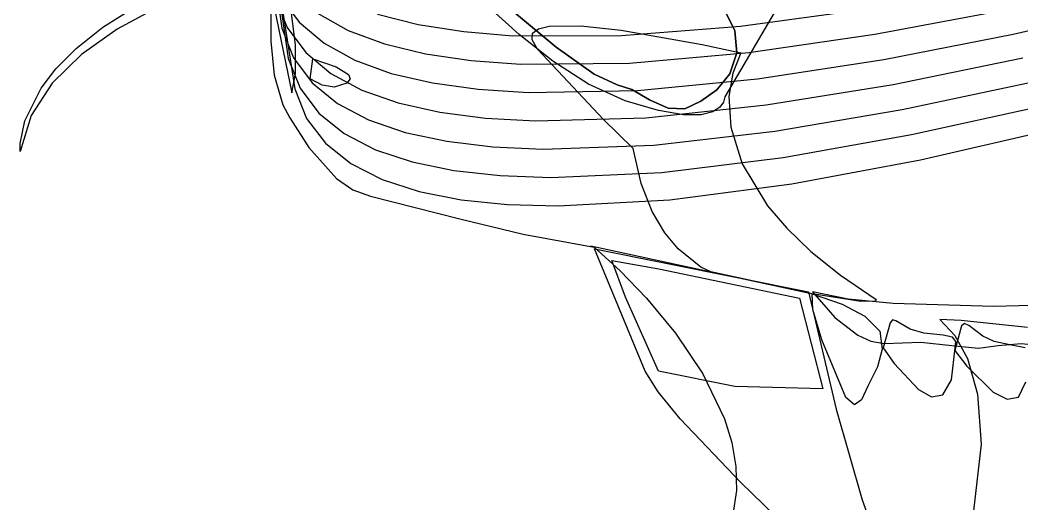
# Model space of a CAD drawing. Extents: x 0 to 231, y 0 to 238.
# Drawn here: x 17.48 to 64.5, y 79.58 to 102.32 of the extents above; entities that cross this region are included whole.
import ezdxf

# ---------------------------------------------------------------- set-up
doc = ezdxf.new("R2010")
doc.units = 0

msp = doc.modelspace()

# ---------------------------------------------------------------- linework, layer by layer
at = {"layer": 'Layer 1'}
for p, q in [((28.527432, 107.178363), (30.232573, 98.897917)), ((29.238832, 105.747972), (29.76074, 101.939141)), ((29.510662, 104.376384), (30.069067, 100.509626)), ((53.730822, 104.130131), (50.55412, 98.711052)), ((21.367484, 101.972408), (22.962616, 102.982811)), ((29.251533, 103.195807), (29.251533, 101.327159)), ((29.457084, 103.363986), (30.011264, 101.968412)), ((29.702066, 103.396159), (30.576371, 102.210032)), ((29.765411, 102.982665), (30.372722, 99.084782)), ((30.409949, 101.144674), (30.139141, 103.242523)), ((64.087804, 101.654173), (70.103422, 103.028368)), ((23.982386, 102.938757), (22.043537, 101.891476)), ((31.438194, 102.634009), (32.882258, 101.826402)), ((34.251412, 102.58357), (36.17148, 102.100235)), ((40.899561, 101.631544), (39.470702, 102.927189)), ((42.635724, 101.046862), (40.594811, 102.740324)), ((40.594811, 102.740324), (42.635725, 101.046862)), ((50.624195, 102.635213), (51.018363, 101.806)), ((51.018363, 101.806), (50.624195, 102.635213)), ((51.285521, 102.025384), (57.16501, 102.824829)), ((57.594945, 101.64613), (63.629985, 102.775361)), ((30.576371, 102.210032), (31.74947, 101.224177)), ((36.17148, 102.100235), (38.299307, 101.768921)), ((42.314551, 102.027902), (43.80144, 102.043961)), ((43.80144, 102.043961), (45.695636, 101.841037)), ((20.114253, 100.976788), (21.367484, 101.972408)), ((22.043537, 101.891476), (20.356724, 100.697121)), ((29.76074, 101.939141), (30.315803, 100.54531)), ((30.011264, 101.968412), (30.888108, 100.787441)), ((32.882258, 101.826402), (34.579356, 101.194515)), ((38.299307, 101.768921), (40.612913, 101.579135)), ((40.612913, 101.579135), (45.709541, 101.582169)), ((42.483897, 100.384076), (40.899561, 101.631544)), ((41.50897, 101.382452), (41.537164, 101.696509)), ((41.537164, 101.696509), (41.818282, 101.907644)), ((41.818282, 101.907644), (42.314551, 102.027902)), ((45.695636, 101.841037), (49.497166, 101.163652)), ((45.709541, 101.582169), (51.285521, 102.025384)), ((51.018363, 101.806), (51.114715, 100.766565)), ((51.114715, 100.766565), (51.018363, 101.806)), ((51.688448, 100.790981), (57.594945, 101.64613)), ((58.024009, 100.468302), (64.087804, 101.654173)), ((29.251533, 101.327159), (29.4092, 99.727129)), ((30.413599, 99.808883), (30.409949, 101.144674)), ((31.74947, 101.224177), (33.199162, 100.427653)), ((34.579356, 101.194515), (36.507398, 100.727627)), ((41.771475, 100.95343), (41.50897, 101.382452)), ((49.497166, 101.163652), (51.30158, 100.766565)), ((20.356724, 100.697121), (18.989001, 99.345763)), ((19.161943, 100.017518), (20.114253, 100.976788)), ((30.888108, 100.787441), (32.065303, 99.809905)), ((36.507398, 100.727627), (38.644295, 100.415019)), ((44.854744, 97.636579), (41.771475, 100.95343)), ((44.431378, 99.773846), (42.635724, 101.046862)), ((42.635725, 101.046862), (44.431378, 99.773846)), ((46.087212, 100.295676), (51.688448, 100.790981)), ((51.114715, 100.766565), (50.787701, 99.779685)), ((50.787701, 99.779685), (51.114715, 100.766565)), ((51.30158, 100.766565), (50.92785, 99.823482)), ((51.30158, 100.766565), (51.30158, 100.766565)), ((30.069067, 100.509626), (30.625001, 99.11755)), ((30.315803, 100.54531), (31.195226, 99.369417)), ((31.096823, 99.551944), (31.227628, 100.495611)), ((31.227628, 100.495611), (32.310276, 100.121881)), ((31.227628, 100.495611), (31.227628, 100.495611)), ((33.199162, 100.427653), (34.903242, 99.809518)), ((38.644295, 100.415019), (40.967956, 100.245971)), ((40.967956, 100.245971), (46.087212, 100.295676)), ((44.164585, 99.307413), (42.483897, 100.384076)), ((52.08966, 99.558294), (58.024009, 100.468302)), ((58.455844, 99.289603), (64.547958, 100.532984)), ((18.46957, 99.116169), (19.161943, 100.017518)), ((29.4092, 99.727129), (29.812128, 98.337322)), ((30.232573, 98.897917), (30.413599, 99.808883)), ((32.065303, 99.809905), (33.520536, 99.024634)), ((32.310276, 100.121881), (32.891017, 99.754575)), ((32.891017, 99.754575), (32.965909, 99.554936)), ((34.903242, 99.809518), (36.839508, 99.358829)), ((45.508771, 99.271646), (44.431378, 99.773846)), ((44.431378, 99.773846), (45.508771, 99.271646)), ((50.787701, 99.779685), (50.180391, 99.038065)), ((50.180391, 99.038065), (50.787701, 99.779685)), ((50.92785, 99.823482), (50.749744, 98.726746)), ((18.989001, 99.345763), (18.007425, 97.827471)), ((31.663257, 99.257632), (31.096823, 99.551944)), ((31.195226, 99.369417), (32.37658, 98.400073)), ((32.21626, 99.165659), (31.663257, 99.257632)), ((32.811308, 99.355736), (32.21626, 99.165659)), ((32.965909, 99.554936), (32.811308, 99.355736)), ((36.839508, 99.358829), (38.985757, 99.064643)), ((45.8825, 98.524187), (44.164585, 99.307413)), ((46.189075, 99.043905), (45.508771, 99.271646)), ((45.508771, 99.271646), (46.189075, 99.043905)), ((46.462379, 99.011687), (52.08966, 99.558294)), ((52.494065, 98.323891), (58.455844, 99.289603)), ((58.884908, 98.111775), (65.005777, 99.411795)), ((17.700712, 97.573513), (18.46957, 99.116169)), ((30.372722, 99.084782), (30.929541, 97.694461)), ((30.625001, 99.11755), (31.506963, 97.946775)), ((33.520536, 99.024634), (35.231492, 98.420463)), ((38.985757, 99.064643), (41.319788, 98.916019)), ((41.319788, 98.916019), (46.462379, 99.011687)), ((47.027047, 98.570903), (46.189075, 99.043905)), ((46.189075, 99.043905), (47.027047, 98.570903)), ((50.180391, 99.038065), (49.432932, 98.506669)), ((49.432932, 98.506669), (50.180391, 99.038065)), ((29.812128, 98.337322), (30.139141, 97.718333)), ((32.37658, 98.400073), (33.83744, 97.625886)), ((35.231492, 98.420463), (37.175858, 97.986221)), ((47.443278, 98.060091), (45.8825, 98.524187)), ((46.841134, 97.725194), (52.494065, 98.323891)), ((47.900056, 98.167976), (47.027047, 98.570903)), ((47.027047, 98.570903), (47.900056, 98.167976)), ((49.432932, 98.506669), (48.685472, 98.150458)), ((48.685472, 98.150458), (49.432932, 98.506669)), ((50.490324, 98.450609), (50.32501, 98.218342)), ((50.55412, 98.711052), (50.490324, 98.450609)), ((50.749744, 98.726746), (50.834418, 97.286208)), ((59.316743, 96.931176), (65.465931, 98.28827)), ((18.007425, 97.827471), (17.479051, 96.132318)), ((31.506963, 97.946775), (32.692413, 96.985685)), ((37.175858, 97.986221), (39.331318, 97.710741)), ((48.610872, 97.859649), (47.443278, 98.060091)), ((48.685472, 98.150458), (47.900056, 98.167976)), ((47.900056, 98.167976), (48.685472, 98.150458)), ((49.44233, 97.860671), (48.610872, 97.859649)), ((49.994694, 98.000966), (49.44233, 97.860671)), ((50.32501, 98.218342), (49.994694, 98.000966)), ((52.895277, 97.091204), (58.884908, 98.111775)), ((17.479824, 96.521376), (17.700712, 97.573513)), ((30.139141, 97.718333), (31.026749, 96.328526)), ((30.929541, 97.694461), (31.814081, 96.528803)), ((33.83744, 97.625886), (35.555378, 97.035466)), ((39.331318, 97.710741), (41.675561, 97.582856)), ((41.675561, 97.582856), (46.841134, 97.725194)), ((46.25623, 96.28181), (44.854744, 97.636579)), ((32.692413, 96.985685), (34.158815, 96.222666)), ((35.555378, 97.035466), (37.507967, 96.617423)), ((47.2163, 96.441206), (52.895277, 97.091204)), ((50.834418, 97.286208), (51.374574, 95.556614)), ((53.299683, 95.855324), (59.316743, 96.931176)), ((59.745806, 95.755249), (65.92375, 97.169417)), ((17.479051, 96.132318), (17.479824, 96.521376)), ((31.814081, 96.528803), (33.00369, 95.575968)), ((37.507967, 96.617423), (39.672781, 96.360365)), ((42.027392, 96.252904), (47.2163, 96.441206)), ((31.026749, 96.328526), (32.334802, 94.868645)), ((34.158815, 96.222666), (35.883628, 95.646104)), ((39.672781, 96.360365), (42.027392, 96.252904)), ((46.627405, 94.637983), (46.25623, 96.28181)), ((33.00369, 95.575968), (34.475718, 94.824118)), ((35.883628, 95.646104), (37.844317, 95.244384)), ((47.595055, 95.153629), (53.299683, 95.855324)), ((51.374574, 95.556614), (52.562917, 93.592708)), ((53.700894, 94.624114), (59.745806, 95.755249)), ((37.844317, 95.244384), (40.018342, 95.005891)), ((40.018342, 95.005891), (42.383165, 94.91901)), ((42.383165, 94.91901), (47.595055, 95.153629)), ((32.334802, 94.868645), (33.1027, 94.331408)), ((34.475718, 94.824118), (36.207514, 94.261414)), ((47.140918, 93.32701), (46.627405, 94.637983)), ((47.970222, 93.870724), (53.700894, 94.624114)), ((33.1027, 94.331408), (33.923153, 94.039432)), ((36.207514, 94.261414), (38.176426, 93.876017)), ((33.923153, 94.039432), (38.123465, 92.974887)), ((38.176426, 93.876017), (40.359804, 93.656088)), ((40.359804, 93.656088), (42.734996, 93.589789)), ((42.734996, 93.589789), (47.970222, 93.870724)), ((52.562917, 93.592708), (53.460379, 92.539997)), ((47.737644, 92.313852), (47.140918, 93.32701)), ((38.123465, 92.974887), (41.090769, 92.254508)), ((41.090769, 92.254508), (44.419349, 91.647563)), ((48.358459, 91.563473), (47.737644, 92.313852)), ((53.460379, 92.539997), (54.592152, 91.449238)), ((44.270792, 91.703622), (54.548355, 89.484602)), ((44.419349, 91.647563), (45.646525, 90.526374)), ((44.434298, 91.563473), (54.478281, 89.554677)), ((46.816824, 85.817381), (44.434298, 91.563473)), ((44.434298, 91.563473), (44.434298, 91.563473)), ((49.435851, 90.710903), (48.358459, 91.563473)), ((54.592152, 91.449238), (55.982324, 90.327273)), ((45.894179, 89.297738), (45.251832, 91.026237)), ((45.251832, 91.026237), (47.465012, 90.629149)), ((45.646525, 90.526374), (46.872847, 89.251022)), ((47.465012, 90.629149), (54.057835, 89.251021)), ((49.900094, 90.489001), (49.435851, 90.710903)), ((54.659306, 89.456865), (49.900094, 90.489001)), ((55.982324, 90.327273), (57.654983, 89.180947)), ((54.478281, 89.554677), (55.786335, 84.042165)), ((54.646927, 89.451901), (56.060617, 88.960797)), ((54.684657, 88.717581), (54.646927, 89.451901)), ((54.646927, 89.451901), (54.646927, 89.451901)), ((56.930882, 89.099194), (54.659306, 89.456865)), ((54.665146, 89.554677), (55.716261, 88.340056)), ((56.348389, 89.208685), (54.665146, 89.554677)), ((54.665146, 89.554677), (54.665146, 89.554677)), ((47.447493, 85.817381), (45.894179, 89.297738)), ((46.872847, 89.251022), (48.234194, 87.611283)), ((54.057835, 89.251021), (55.154732, 84.995176)), ((56.060617, 88.960797), (57.131958, 88.405385)), ((58.460837, 88.994082), (56.348389, 89.208685)), ((57.625785, 89.109413), (56.930882, 89.099194)), ((57.654983, 89.180947), (57.625785, 89.109413)), ((63.167494, 88.853934), (58.460837, 88.994082)), ((68.866871, 88.994082), (63.167494, 88.853934)), ((55.114497, 87.294781), (54.684657, 88.717581)), ((57.131958, 88.405385), (57.827833, 87.695372)), ((55.716261, 88.340056), (56.793653, 87.505004)), ((58.318528, 88.090051), (57.989004, 86.91054)), ((58.431851, 88.23634), (58.318528, 88.090051)), ((58.588139, 88.186476), (58.431851, 88.23634)), ((59.261378, 87.796761), (58.588139, 88.186476)), ((60.64482, 88.246623), (61.357242, 87.493324)), ((61.649218, 88.199907), (60.64482, 88.246623)), ((60.64482, 88.246623), (60.64482, 88.246623)), ((61.658839, 87.94888), (61.342292, 86.793749)), ((64.755845, 87.872894), (61.649218, 88.199907)), ((61.809726, 88.060917), (61.658839, 87.94888)), ((62.003677, 87.965742), (61.809726, 88.060917)), ((62.664726, 87.463178), (62.003677, 87.965742)), ((48.234194, 87.611283), (49.525466, 85.691247)), ((56.793653, 87.505004), (57.401328, 87.229816)), ((57.827833, 87.695372), (57.938755, 86.855648)), ((59.894214, 87.606146), (59.261378, 87.796761)), ((60.801786, 87.51785), (59.894214, 87.606146)), ((61.236466, 87.420476), (60.801786, 87.51785)), ((61.357242, 87.493324), (61.945574, 86.413742)), ((63.203803, 87.2105), (62.664726, 87.463178)), ((56.237613, 84.584073), (55.114497, 87.294781)), ((57.401328, 87.229816), (58.028712, 87.125434)), ((58.028712, 87.125434), (59.754058, 87.185582)), ((59.754058, 87.185582), (61.205414, 87.032002)), ((61.205414, 87.032002), (62.466751, 86.899153)), ((61.391111, 87.215363), (61.236466, 87.420476)), ((61.363782, 86.919883), (61.391111, 87.215363)), ((62.466751, 86.899153), (63.377717, 87.020323)), ((63.929903, 87.060032), (63.203803, 87.2105)), ((63.377717, 87.020323), (64.463869, 87.123975)), ((64.644836, 86.921635), (63.929903, 87.060032)), ((64.463869, 87.123975), (66.250764, 86.93857)), ((57.938755, 86.855648), (57.723656, 86.019428)), ((57.989004, 86.91054), (58.502057, 86.175563)), ((57.989004, 86.91054), (57.989004, 86.91054)), ((61.189666, 85.415923), (61.363782, 86.919883)), ((61.342292, 86.793749), (61.915836, 86.059283)), ((61.342292, 86.793749), (61.342292, 86.793749)), ((58.502057, 86.175563), (59.638377, 84.951379)), ((61.915836, 86.059283), (63.155348, 84.838676)), ((61.945574, 86.413742), (62.420035, 84.742908)), ((47.425595, 84.855319), (46.816824, 85.817381)), ((51.02502, 85.102623), (47.447493, 85.817381)), ((49.525466, 85.691247), (50.541565, 83.575003)), ((57.723656, 86.019428), (57.266304, 85.121309)), ((57.266304, 85.121309), (56.962532, 84.47429)), ((60.793706, 84.709112), (61.189666, 85.415923)), ((64.339151, 84.606117), (64.684638, 85.321039)), ((48.46357, 83.586682), (47.425595, 84.855319)), ((55.154732, 84.995176), (51.02502, 85.102623)), ((51.02502, 85.102623), (51.02502, 85.102623)), ((59.638377, 84.951379), (60.251432, 84.615561)), ((60.251432, 84.615561), (60.793706, 84.709112)), ((62.420035, 84.742908), (62.579162, 82.38885)), ((63.155348, 84.838676), (63.799318, 84.506754)), ((56.635241, 84.242315), (56.237613, 84.584073)), ((56.962532, 84.47429), (56.635241, 84.242315)), ((63.799318, 84.506754), (64.339151, 84.606117)), ((55.786335, 84.042165), (57.000956, 79.779312)), ((51.30158, 80.585166), (48.46357, 83.586682)), ((50.541565, 83.575003), (50.882332, 82.469581)), ((50.882332, 82.469581), (51.077393, 81.34664)), ((62.579162, 82.38885), (62.221491, 79.259594)), ((51.077393, 81.34664), (51.101111, 80.216692)), ((54.279737, 77.723799), (51.30158, 80.585166)), ((51.101111, 80.216692), (50.92785, 79.090248)), ((57.000956, 79.779312), (57.625785, 78.037674))]:
    msp.add_line(p, q, dxfattribs=at)

doc.saveas('drawing.dxf')
